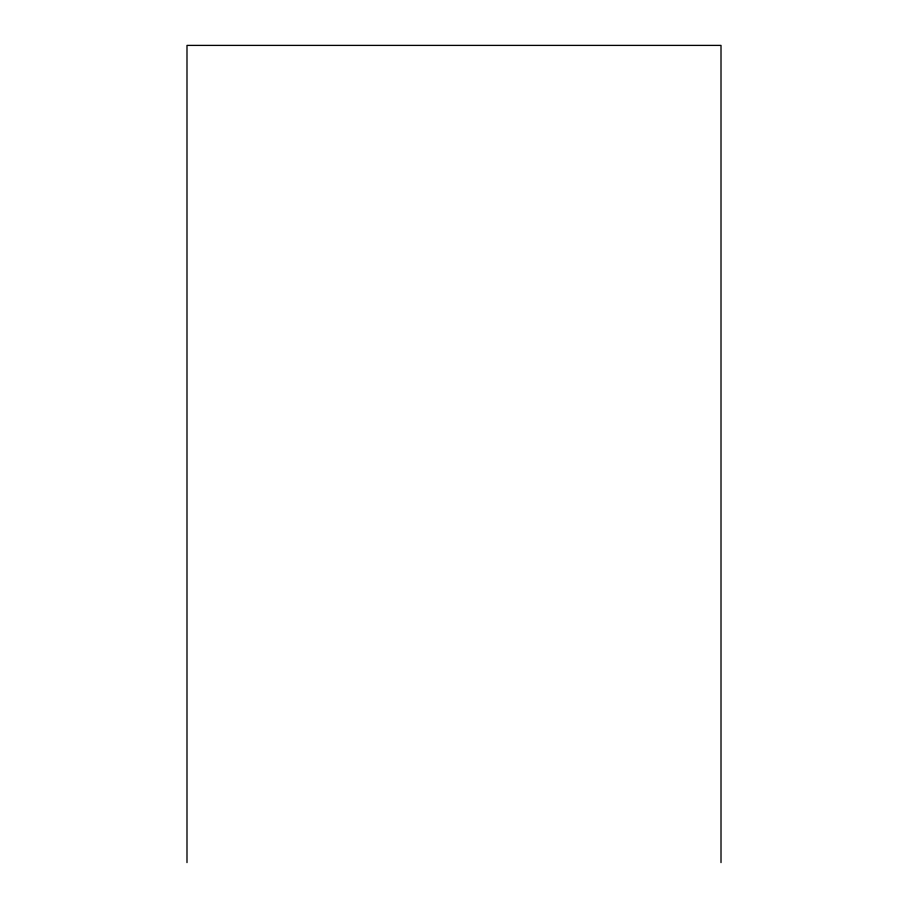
<?xml version="1.0" encoding="UTF-8"?>
<svg xmlns="http://www.w3.org/2000/svg" width="908" height="908" viewBox="0 0 908 908"><rect width="100%" height="100%" fill="white"/><g stroke="black" fill="none" stroke-linecap="round" stroke-linejoin="round"><path stroke-width="1.36" d="M721.009 862.6L721.009 45.4L186.991 45.4L186.991 862.6"/></g></svg>
